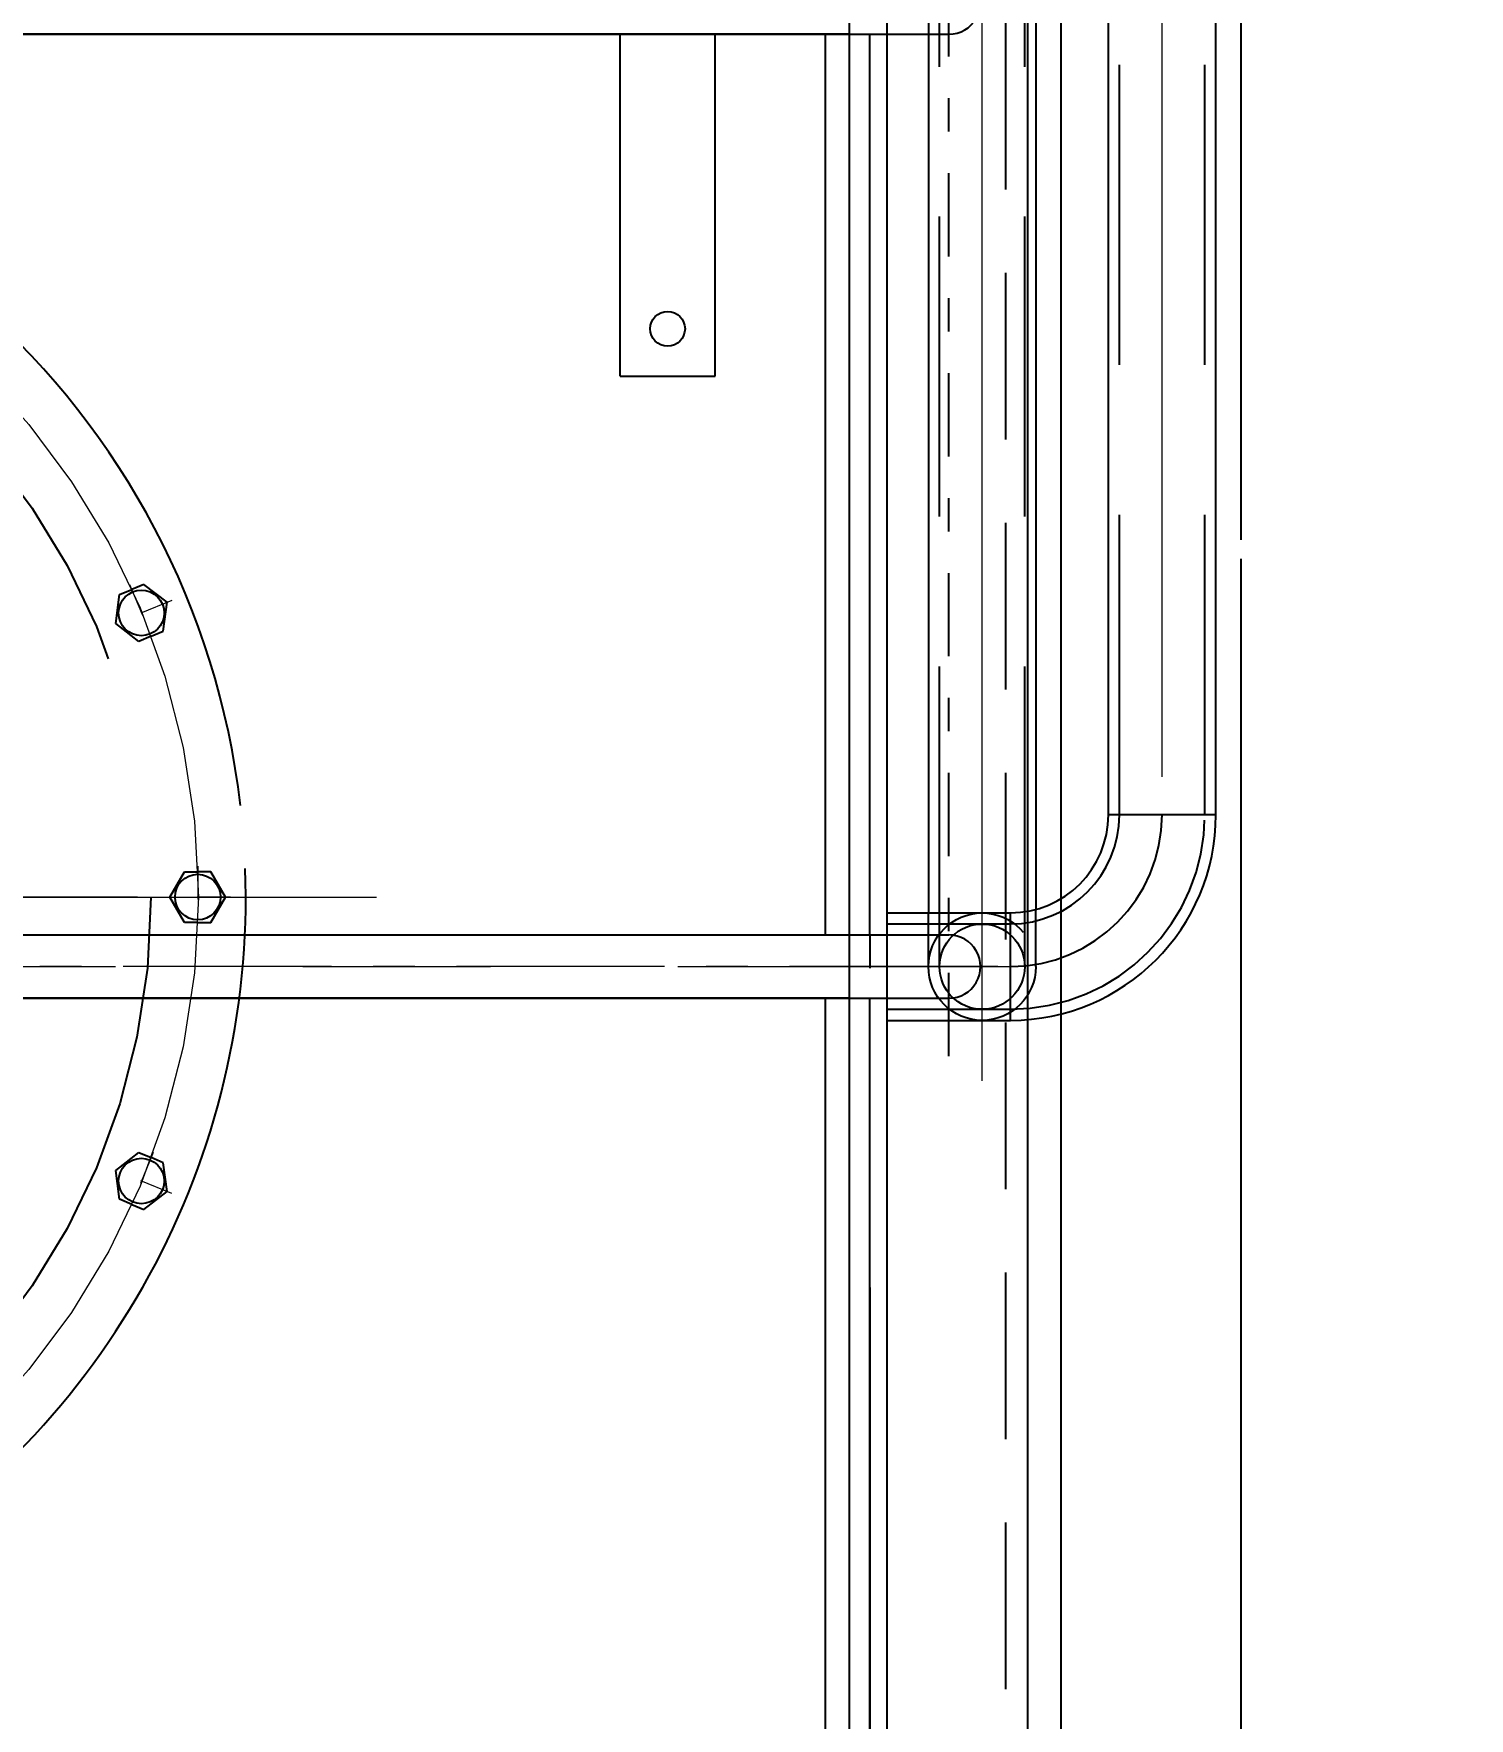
# Model space of a CAD drawing. Header units: millimetres. Extents: x -4 to 3776, y -4 to 4079.
# Drawn here: x 462.74 to 467.05, y 533.43 to 538.49 of the extents above; entities that cross this region are included whole.
import ezdxf
from ezdxf import colors
from ezdxf.entities.mleader import LeaderData, LeaderLine
from ezdxf.math import Vec2, Vec3

# ---------------------------------------------------------------- set-up
doc = ezdxf.new("R2010")
doc.units = ezdxf.units.MM
for name, pattern in [('CENTER', [2, 1.25, -0.25, 0.25, -0.25]), ('DASHDOT', [1, 0.5, -0.25, 0, -0.25]), ('DASHED', [0.75, 0.5, -0.25])]:
    doc.linetypes.add(name, pattern=pattern)
for name, color, linetype in [('1轮廓实线层', 7, 'Continuous'), ('4虚线层', 6, 'DASHED'), ('BK_kedu', 255, 'Continuous'), ('CENTER', 1, 'DASHDOT')]:
    doc.layers.add(name, color=color, linetype=linetype)
doc.layers.add('3中心线层', color=2, linetype='CENTER', lineweight=13)
doc.styles.get("Standard").update_dxf_attribs({"font": 'arial.ttf'})

# ---------------------------------------------------------------- blocks, each defined once
blk = doc.blocks.new('*U219')
at = {"layer": '1轮廓实线层'}
for p, q in [((-8.8, 0), (-4.18, 8)), ((-4.18, 8), (0, 8)), ((4.18, 8), (0, 8)), ((8.8, 0), (4.18, 8)), ((-4.18, -8), (-8.8, 0)), ((4.18, -8), (8.8, 0)), ((0, -8), (-4.18, -8)), ((0, -8), (4.18, -8))]:
    blk.add_line(p, q, dxfattribs=at)
blk.add_circle((0, 0), 7.2, dxfattribs=at)
at = {"layer": '3中心线层'}
for p, q in [((0, 9.73), (0, -10.46)), ((10.37, 0), (-10, 0))]:
    blk.add_line(p, q, dxfattribs=at)
blk = doc.blocks.new('fds')
at = {"color": 3}
for p, q in [((-1185.906, -188.1075), (-1185.906, -185.7306)), ((-1185.8807, -188.1075), (-1185.8807, -185.7306)), ((-1185.8533, -185.8191), (-1185.8533, -187.0539)), ((-1185.7817, -185.8214), (-1185.7817, -187.0517)), ((-1185.7332, -186.9886), (-1185.7332, -185.8845)), ((-1185.6616, -186.9886), (-1185.6616, -185.8845)), ((-1185.7648, -187.0446), (-1185.7648, -185.9018)), ((-1185.6447, -186.8053), (-1185.6447, -186.0324)), ((-1185.6447, -188.0289), (-1185.6447, -186.8179)), ((-1185.6616, -186.9886), (-1185.7332, -186.9886)), ((-1185.8807, -187.0539), (-1185.7986, -187.0539)), ((-1185.7986, -187.1256), (-1185.7986, -187.0539)), ((-1185.8807, -187.1256), (-1185.7986, -187.1256)), ((-1185.7648, -187.9874), (-1185.7648, -187.1214))]:
    blk.add_line(p, q, dxfattribs=at)
at = {"color": 3, "linetype": 'Continuous'}
for p, q in [((-1185.906, -186.4681), (-1187.9352, -186.4681)), ((-1185.906, -187.0687), (-1187.9352, -187.0687)), ((-1185.906, -187.1108), (-1187.9352, -187.1108))]:
    blk.add_line(p, q, dxfattribs=at)
at = {"color": 3}
for centre, radius, start, end in [((-1186.8353, -187.0434), 0.5268, 6.6613, 173.3387), ((-1185.7986, -186.9886), 0.137, 270, 0), ((-1185.7986, -186.9886), 0.0653, 270, 0), ((-1186.8353, -187.0434), 0.5268, 177.9369, 2.0631)]:
    blk.add_arc(centre, radius, start, end, dxfattribs=at)
at = {"layer": '3中心线层', "color": 3}
for p, q in [((-1185.8175, -187.166), (-1185.8175, -185.7263)), ((-1187.4469, -187.0434), (-1186.2213, -187.0434))]:
    blk.add_line(p, q, dxfattribs=at)
at = {"layer": '3中心线层', "color": 3, "ltscale": 0.5}
for p, q in [((-1185.6974, -186.9633), (-1185.6974, -185.9098)), ((-1188.0204, -187.0898), (-1185.7986, -187.0898))]:
    blk.add_line(p, q, dxfattribs=at)
at = {"layer": '3中心线层', "color": 3}
blk.add_circle((-1186.8353, -187.0434), 0.4952, dxfattribs=at)
at = {"layer": '4虚线层', "color": 3, "ltscale": 0.4}
for p, q in [((-1185.846, -187.0898), (-1185.846, -185.7833)), ((-1185.7891, -187.0898), (-1185.7891, -185.7833)), ((-1185.7259, -186.9886), (-1185.7259, -185.8845)), ((-1185.669, -186.9886), (-1185.669, -185.8845)), ((-1185.7817, -187.0898), (-1185.7817, -187.0517)), ((-1185.8807, -187.0613), (-1185.7986, -187.0613)), ((-1185.8533, -187.0898), (-1185.8533, -187.0539)), ((-1185.8807, -187.1182), (-1185.7986, -187.1182))]:
    blk.add_line(p, q, dxfattribs=at)
at = {"layer": '4虚线层', "color": 3, "ltscale": 0.2}
blk.add_line((-1185.7648, -187.1214), (-1185.7648, -187.0446), dxfattribs=at)
at = {"layer": '4虚线层', "color": 3}
blk.add_circle((-1186.8353, -187.0434), 0.4636, dxfattribs=at)
at = {"layer": '4虚线层', "color": 3, "ltscale": 0.4}
for radius in [0.0358, 0.0284]:
    blk.add_circle((-1185.8175, -187.0898), radius, dxfattribs=at)
for radius in [0.1296, 0.0727]:
    blk.add_arc((-1185.7986, -186.9886), radius, 270, 0, dxfattribs=at)
at = {"layer": 'CENTER', "color": 3, "ltscale": 0.5}
blk.add_arc((-1185.7986, -186.9886), 0.1011, 270, 0, dxfattribs=at)
at = {"color": 3, "xscale": 0.002107142857, "yscale": 0.002107142857, "zscale": 0.002107142857}
for p, rotation in [((-1186.3781, -186.854), 22.50000000143514), ((-1186.3781, -187.2327), 337.4999999985648)]:
    blk.add_blockref('*U219', p, dxfattribs=dict(at, rotation=rotation))
blk.add_blockref('*U219', (-1186.3405, -187.0434), dxfattribs=at)

msp = doc.modelspace()

# ---------------------------------------------------------------- linework, layer by layer
at = {"color": 3}
for p, q in [((465.728, 531.59), (465.728, 541.569)), ((465.1209, 535.7829), (465.1209, 538.4862)), ((465.2537, 535.7829), (465.2537, 538.4862)), ((465.2537, 535.7829), (465.4908, 535.7829)), ((465.1209, 531.6472), (465.1209, 535.5932)), ((465.2537, 531.6472), (465.2537, 535.5932)), ((465.2537, 535.5932), (465.4908, 535.5932)), ((465.2537, 534.7253), (465.2537, 531.3342))]:
    msp.add_line(p, q, dxfattribs=at)
at = {"color": 3, "linetype": 'Continuous'}
for p, q in [((456.1192, 538.4862), (465.2537, 538.4862)), ((465.2537, 538.4862), (465.4908, 538.4862)), ((456.1192, 535.7829), (465.2537, 535.7829)), ((456.1192, 535.5932), (465.2537, 535.5932))]:
    msp.add_line(p, q, dxfattribs=at)
at = {"color": 3}
msp.add_circle((464.6466, 537.6021), 0.0522, dxfattribs=at)
at = {"color": 3, "linetype": 'Continuous'}
msp.add_arc((465.4908, 538.5811), 0.0949, 269.9985, 90, dxfattribs=at)
at = {"color": 3}
msp.add_arc((465.4908, 535.688), 0.0949, 269.9985, 90, dxfattribs=at)
at = {"layer": '1轮廓实线层', "color": 3}
for p, q in [((464.5044, 537.4598), (464.5044, 538.4862)), ((464.7889, 537.4598), (464.7889, 538.4862)), ((464.5044, 537.4598), (464.7889, 537.4598))]:
    msp.add_line(p, q, dxfattribs=at)
at = {"layer": '3中心线层', "color": 3}
msp.add_line((463.0555, 535.8967), (457.5386, 535.8967), dxfattribs=at)
at = {"layer": '3中心线层', "color": 3, "ltscale": 0.5}
msp.add_line((465.6374, 535.688), (455.6355, 535.688), dxfattribs=at)
at = {"layer": '4虚线层', "color": 3}
msp.add_line((465.6616, 529.0198), (465.6616, 540.4477), dxfattribs=at)
at = {"layer": '4虚线层', "color": 3, "ltscale": 0.2}
for p, q in [((465.2537, 538.676), (465.2537, 538.4862)), ((465.2537, 535.7829), (465.2537, 535.5932))]:
    msp.add_line(p, q, dxfattribs=at)
at = {"layer": 'CENTER', "color": 3, "ltscale": 0.5}
msp.add_line((465.4908, 535.4192), (465.4908, 541.9146), dxfattribs=at)

# ---------------------------------------------------------------- block references
at = {"color": 6, "xscale": 4.501575, "yscale": 4.501575, "zscale": 4.501575}
msp.add_blockref('fds', (5803.637, 1377.8866), dxfattribs=at)

# ---------------------------------------------------------------- leaders
at = {"layer": 'BK_kedu'}
ml = msp.add_multileader_mtext('Standard', dxfattribs=at)
ml.set_content('', color=256)
ml.set_leader_properties()
ml.build(insert=Vec2(0, 0))
ml.multileader.update_dxf_attribs({"text_right_attachment_type": 6, "dogleg_length": 0.36, "arrow_head_size": 0.18})
ctx = ml.context
ctx.base_point, ctx.char_height, ctx.arrow_head_size, ctx.landing_gap_size, ctx.plane_origin = Vec3(3775.9986, 4079.3284), 0.18, 0.18, 0.09, Vec3(3774.6386, 4079.3284)
ctx.right_attachment = 6
notes = []
notes.append((ctx, [(0, (0, 0, 0), (0, 0), (1, 0), 1, [])]))
ctx.mtext.insert, ctx.mtext.flow_direction = Vec3(3776.0886, 4079.4184), 5
for ctx, leaders in notes:
    for number, flags, end, landing, length, lines in leaders:
        leader = LeaderData()
        leader.index, (leader.has_last_leader_line, leader.has_dogleg_vector, leader.attachment_direction) = number, flags
        leader.last_leader_point, leader.dogleg_vector, leader.dogleg_length = Vec3(end), Vec3(landing), length
        for number, points, colour, breaks in lines:
            line = LeaderLine()
            line.index, line.vertices, line.color, line.breaks = number, Vec3.list(points), colors.encode_raw_color(colour), breaks
            leader.lines.append(line)
        ctx.leaders.append(leader)

doc.saveas('drawing.dxf')
